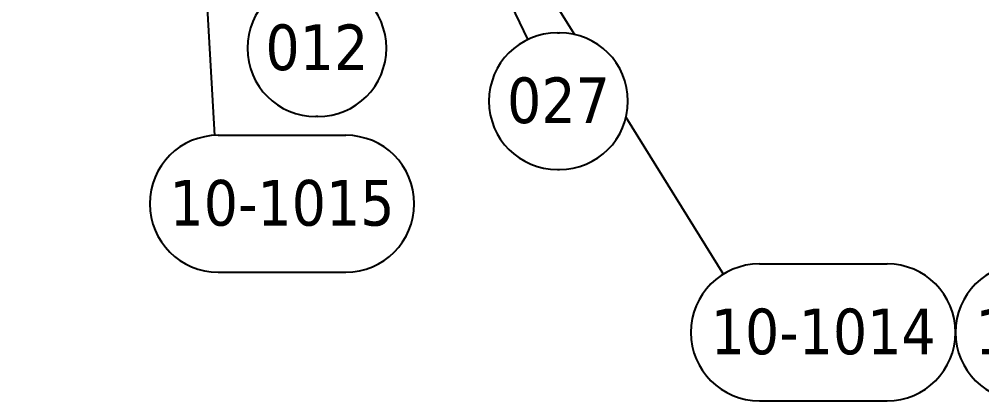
# Model space of a CAD drawing. Header units: millimetres. Extents: x -1492 to 2520, y -1551 to 1782.
# Drawn here: x 1373.2 to 1816, y 972.8 to 1148.5 of the extents above; entities that cross this region are included whole.
import ezdxf

# ---------------------------------------------------------------- set-up
doc = ezdxf.new("R2010")
doc.units = ezdxf.units.MM
doc.header["$LTSCALE"] = 6
doc.layers.add('Symbol (ISO)', color=7, linetype='Continuous', lineweight=25)
doc.styles.add('Note Text (ISO)', font='tahoma.ttf')

# ---------------------------------------------------------------- blocks, each defined once
blk = doc.blocks.new('Balloon7')
at = {"layer": 'Symbol (ISO)'}
for p, q in [((235.171, 202.537), (232.888, 201.404)), ((233.194, 201.008), (235.171, 202.537)), ((233.5, 200.613), (235.171, 202.537)), ((233.194, 201.008), (222.099, 192.429)), ((232.888, 201.404), (233.5, 200.613)), ((177.384, 194.476), (167.598, 194.476)), ((197.671, 194.476), (187.884, 194.476)), ((217.957, 194.476), (208.171, 194.476)), ((177.384, 183.976), (167.598, 183.976)), ((197.671, 183.976), (187.884, 183.976)), ((217.957, 183.976), (208.171, 183.976))]:
    blk.add_line(p, q, dxfattribs=at)
at = {"layer": 'Symbol (ISO)', "flags": 128}
blk.add_lwpolyline([(233.5, 200.613), (235.171, 202.537), (232.888, 201.404), (233.5, 200.613)], dxfattribs=at)
at = {"layer": 'Symbol (ISO)'}
for centre, start, end in [((167.598, 189.226), 90, 270), ((177.384, 189.226), 270, 90), ((187.884, 189.226), 90, 270), ((197.671, 189.226), 270, 90), ((208.171, 189.226), 90, 270), ((217.957, 189.226), 270, 90)]:
    blk.add_arc(centre, 5.25, start, end, dxfattribs=at)
blk.add_solid([(233.5, 200.613), (235.171, 202.537), (232.888, 201.404), (233.5, 200.613)], dxfattribs=at)
at = {"layer": 'Symbol (ISO)', "char_height": 3.5, "attachment_point": 5, "style": 'Note Text (ISO)'}
for s, insert in [('10-1014', (172.491, 189.263)), ('10-1013', (192.777, 189.263)), ('10-1047', (213.064, 189.263))]:
    blk.add_mtext(s, dxfattribs=dict(at, insert=insert))
blk = doc.blocks.new('Balloon8')
at = {"layer": 'Symbol (ISO)'}
for p, q in [((263.445, 199.08), (262.364, 201.334)), ((263.896, 199.296), (262.364, 201.334)), ((262.364, 201.334), (262.994, 198.863)), ((262.994, 198.863), (263.896, 199.296)), ((263.445, 199.08), (267.871, 189.844)), ((270.131, 190.378), (270.292, 190.378)), ((270.131, 179.878), (270.292, 179.878))]:
    blk.add_line(p, q, dxfattribs=at)
at = {"layer": 'Symbol (ISO)', "flags": 128}
blk.add_lwpolyline([(263.896, 199.296), (262.364, 201.334), (262.994, 198.863), (263.896, 199.296)], dxfattribs=at)
at = {"layer": 'Symbol (ISO)'}
for centre, start, end in [((270.131, 185.128), 90, 270), ((270.292, 185.128), 270, 90)]:
    blk.add_arc(centre, 5.25, start, end, dxfattribs=at)
blk.add_solid([(263.896, 199.296), (262.364, 201.334), (262.994, 198.863), (263.896, 199.296)], dxfattribs=at)
at = {"layer": 'Symbol (ISO)', "insert": (270.211, 185.165), "char_height": 3.5, "attachment_point": 5, "style": 'Note Text (ISO)'}
blk.add_mtext('027', dxfattribs=at)
blk = doc.blocks.new('Balloon10')
at = {"layer": 'Symbol (ISO)'}
for p, q in [((242.358, 208.822), (241.999, 206.298)), ((242.498, 206.326), (242.358, 208.822)), ((242.997, 206.354), (242.358, 208.822)), ((241.999, 206.298), (242.997, 206.354)), ((242.498, 206.326), (243.833, 182.485)), ((244.125, 182.51), (253.911, 182.51)), ((244.125, 172.01), (253.911, 172.01))]:
    blk.add_line(p, q, dxfattribs=at)
at = {"layer": 'Symbol (ISO)', "flags": 128}
blk.add_lwpolyline([(242.997, 206.354), (242.358, 208.822), (241.999, 206.298), (242.997, 206.354)], dxfattribs=at)
at = {"layer": 'Symbol (ISO)'}
for centre, start, end in [((244.125, 177.26), 90, 270), ((253.911, 177.26), 270, 90)]:
    blk.add_arc(centre, 5.25, start, end, dxfattribs=at)
blk.add_solid([(242.997, 206.354), (242.358, 208.822), (241.999, 206.298), (242.997, 206.354)], dxfattribs=at)
at = {"layer": 'Symbol (ISO)', "insert": (249.018, 177.297), "char_height": 3.5, "attachment_point": 5, "style": 'Note Text (ISO)'}
blk.add_mtext('10-1015', dxfattribs=at)
blk = doc.blocks.new('Balloon23')
at = {"layer": 'Symbol (ISO)'}
for p, q in [((253.101, 204.755), (252.39, 202.307)), ((252.888, 202.264), (253.101, 204.755)), ((253.386, 202.222), (253.101, 204.755)), ((252.888, 202.264), (252.216, 194.403)), ((252.39, 202.307), (253.386, 202.222)), ((251.771, 194.442), (251.61, 194.442)), ((251.771, 183.942), (251.61, 183.942))]:
    blk.add_line(p, q, dxfattribs=at)
at = {"layer": 'Symbol (ISO)', "flags": 128}
blk.add_lwpolyline([(253.386, 202.222), (253.101, 204.755), (252.39, 202.307), (253.386, 202.222)], dxfattribs=at)
at = {"layer": 'Symbol (ISO)'}
for centre, start, end in [((251.61, 189.192), 90, 270), ((251.771, 189.192), 270, 90)]:
    blk.add_arc(centre, 5.25, start, end, dxfattribs=at)
blk.add_solid([(253.386, 202.222), (253.101, 204.755), (252.39, 202.307), (253.386, 202.222)], dxfattribs=at)
at = {"layer": 'Symbol (ISO)', "insert": (251.69, 189.229), "char_height": 3.5, "attachment_point": 5, "style": 'Note Text (ISO)'}
blk.add_mtext('012', dxfattribs=at)
blk = doc.blocks.new('Balloon24')
at = {"layer": 'Symbol (ISO)'}
for p, q in [((261.224, 206.718), (271.449, 190.232)), ((275.377, 183.898), (282.855, 171.84)), ((285.616, 172.638), (295.402, 172.638)), ((285.616, 162.138), (295.402, 162.138))]:
    blk.add_line(p, q, dxfattribs=at)
for centre, start, end in [((285.616, 167.388), 90, 270), ((295.402, 167.388), 270, 90), ((305.902, 167.388), 90, 270)]:
    blk.add_arc(centre, 5.25, start, end, dxfattribs=at)
at = {"layer": 'Symbol (ISO)', "char_height": 3.5, "attachment_point": 5, "style": 'Note Text (ISO)'}
for insert in [(290.509, 167.425), (310.795, 167.425)]:
    blk.add_mtext('10-1014', dxfattribs=dict(at, insert=insert))

msp = doc.modelspace()

# ---------------------------------------------------------------- block references
at = {"layer": 'Symbol (ISO)', "xscale": 6, "yscale": 6, "zscale": 6}
for name in ['Balloon10', 'Balloon24', 'Balloon23', 'Balloon7', 'Balloon8']:
    msp.add_blockref(name, (0, 0), dxfattribs=at)

doc.saveas('drawing.dxf')
